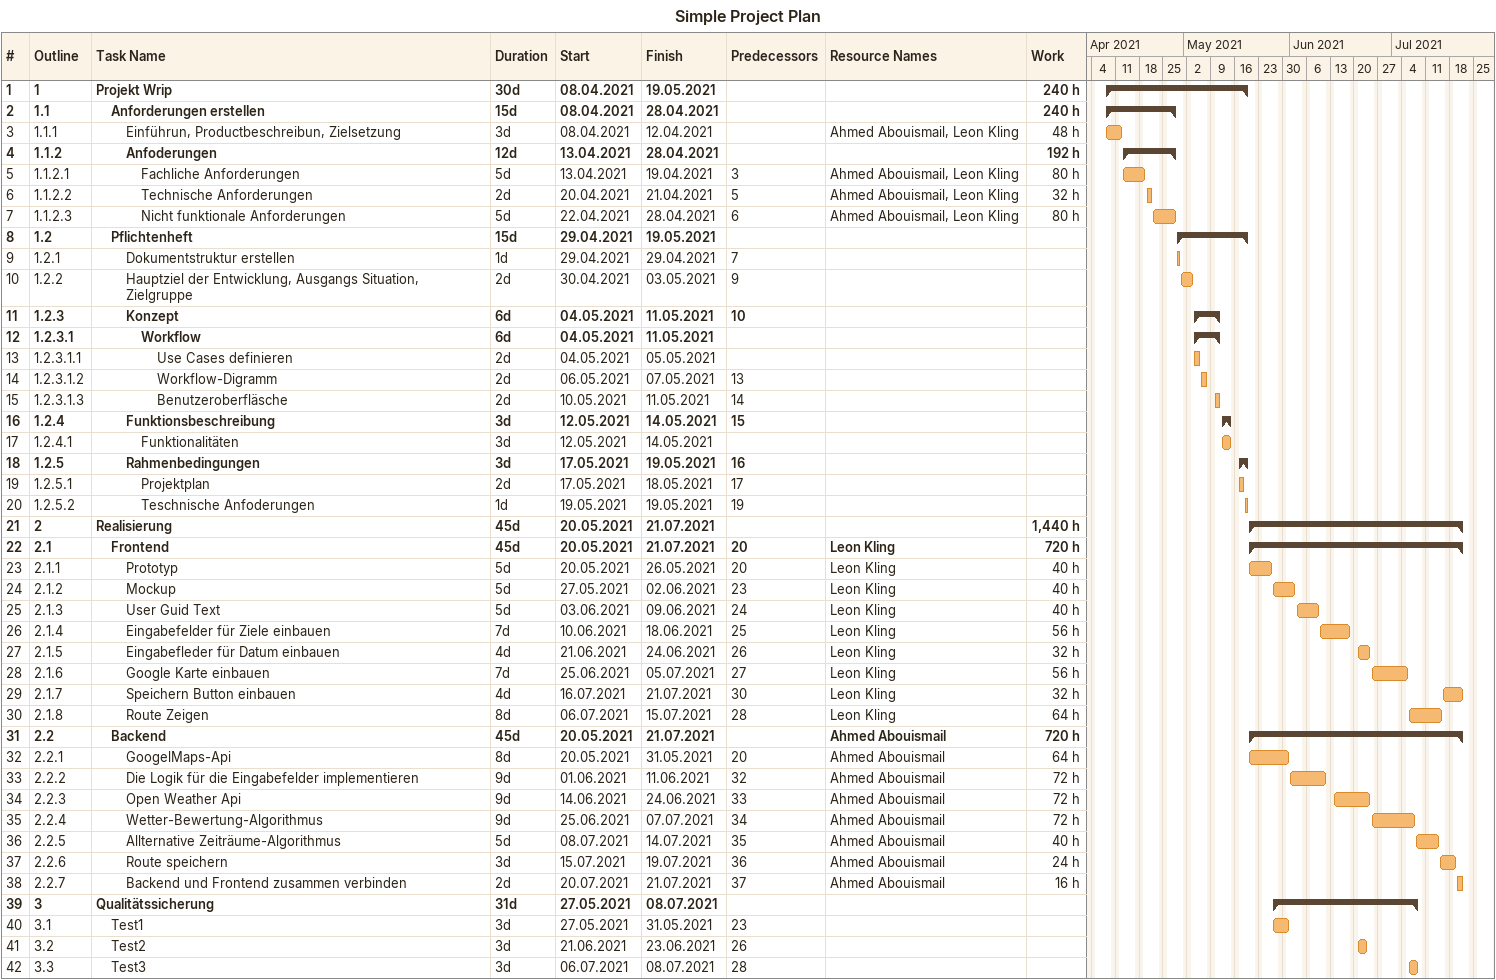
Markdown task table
Simple Project Plan

| ID | WBS | Task | Duration | Start | Finish | Predecessors | Resources | Work (h) |
|---|---|---|---|---|---|---|---|---|
| 1 | 1 | **Projekt Wrip** | 30d | 2021-04-08 | 2021-05-19 |  |  | 240 |
| 2 | 1.1 | **Anforderungen erstellen** | 15d | 2021-04-08 | 2021-04-28 |  |  | 240 |
| 3 | 1.1.1 | Einführun, Productbeschreibun, Zielsetzung | 3d | 2021-04-08 | 2021-04-12 |  | Ahmed Abouismail, Leon Kling | 48 |
| 4 | 1.1.2 | **Anfoderungen** | 12d | 2021-04-13 | 2021-04-28 |  |  | 192 |
| 5 | 1.1.2.1 | Fachliche Anforderungen | 5d | 2021-04-13 | 2021-04-19 | 3 | Ahmed Abouismail, Leon Kling | 80 |
| 6 | 1.1.2.2 | Technische Anforderungen | 2d | 2021-04-20 | 2021-04-21 | 5 | Ahmed Abouismail, Leon Kling | 32 |
| 7 | 1.1.2.3 | Nicht funktionale Anforderungen | 5d | 2021-04-22 | 2021-04-28 | 6 | Ahmed Abouismail, Leon Kling | 80 |
| 8 | 1.2 | **Pflichtenheft** | 15d | 2021-04-29 | 2021-05-19 |  |  |  |
| 9 | 1.2.1 | Dokumentstruktur erstellen | 1d | 2021-04-29 | 2021-04-29 | 7 |  |  |
| 10 | 1.2.2 | Hauptziel der Entwicklung, Ausgangs Situation, Zielgruppe | 2d | 2021-04-30 | 2021-05-03 | 9 |  |  |
| 11 | 1.2.3 | **Konzept** | 6d | 2021-05-04 | 2021-05-11 | 10 |  |  |
| 12 | 1.2.3.1 | **Workflow** | 6d | 2021-05-04 | 2021-05-11 |  |  |  |
| 13 | 1.2.3.1.1 | Use Cases definieren | 2d | 2021-05-04 | 2021-05-05 |  |  |  |
| 14 | 1.2.3.1.2 | Workflow-Digramm | 2d | 2021-05-06 | 2021-05-07 | 13 |  |  |
| 15 | 1.2.3.1.3 | Benutzeroberfläsche | 2d | 2021-05-10 | 2021-05-11 | 14 |  |  |
| 16 | 1.2.4 | **Funktionsbeschreibung** | 3d | 2021-05-12 | 2021-05-14 | 15 |  |  |
| 17 | 1.2.4.1 | Funktionalitäten | 3d | 2021-05-12 | 2021-05-14 |  |  |  |
| 18 | 1.2.5 | **Rahmenbedingungen** | 3d | 2021-05-17 | 2021-05-19 | 16 |  |  |
| 19 | 1.2.5.1 | Projektplan | 2d | 2021-05-17 | 2021-05-18 | 17 |  |  |
| 20 | 1.2.5.2 | Teschnische Anfoderungen | 1d | 2021-05-19 | 2021-05-19 | 19 |  |  |
| 21 | 2 | **Realisierung** | 45d | 2021-05-20 | 2021-07-21 |  |  | 1440 |
| 22 | 2.1 | **Frontend** | 45d | 2021-05-20 | 2021-07-21 | 20 | Leon Kling | 720 |
| 23 | 2.1.1 | Prototyp | 5d | 2021-05-20 | 2021-05-26 | 20 | Leon Kling | 40 |
| 24 | 2.1.2 | Mockup | 5d | 2021-05-27 | 2021-06-02 | 23 | Leon Kling | 40 |
| 25 | 2.1.3 | User Guid Text | 5d | 2021-06-03 | 2021-06-09 | 24 | Leon Kling | 40 |
| 26 | 2.1.4 | Eingabefelder für Ziele einbauen | 7d | 2021-06-10 | 2021-06-18 | 25 | Leon Kling | 56 |
| 27 | 2.1.5 | Eingabefleder für Datum einbauen | 4d | 2021-06-21 | 2021-06-24 | 26 | Leon Kling | 32 |
| 28 | 2.1.6 | Google Karte einbauen | 7d | 2021-06-25 | 2021-07-05 | 27 | Leon Kling | 56 |
| 29 | 2.1.7 | Speichern Button einbauen | 4d | 2021-07-16 | 2021-07-21 | 30 | Leon Kling | 32 |
| 30 | 2.1.8 | Route Zeigen | 8d | 2021-07-06 | 2021-07-15 | 28 | Leon Kling | 64 |
| 31 | 2.2 | **Backend** | 45d | 2021-05-20 | 2021-07-21 |  | Ahmed Abouismail | 720 |
| 32 | 2.2.1 | GoogelMaps-Api | 8d | 2021-05-20 | 2021-05-31 | 20 | Ahmed Abouismail | 64 |
| 33 | 2.2.2 | Die Logik für die Eingabefelder implementieren | 9d | 2021-06-01 | 2021-06-11 | 32 | Ahmed Abouismail | 72 |
| 34 | 2.2.3 | Open Weather Api | 9d | 2021-06-14 | 2021-06-24 | 33 | Ahmed Abouismail | 72 |
| 35 | 2.2.4 | Wetter-Bewertung-Algorithmus | 9d | 2021-06-25 | 2021-07-07 | 34 | Ahmed Abouismail | 72 |
| 36 | 2.2.5 | Allternative Zeiträume-Algorithmus | 5d | 2021-07-08 | 2021-07-14 | 35 | Ahmed Abouismail | 40 |
| 37 | 2.2.6 | Route speichern | 3d | 2021-07-15 | 2021-07-19 | 36 | Ahmed Abouismail | 24 |
| 38 | 2.2.7 | Backend und Frontend zusammen verbinden | 2d | 2021-07-20 | 2021-07-21 | 37 | Ahmed Abouismail | 16 |
| 39 | 3 | **Qualitätssicherung** | 31d | 2021-05-27 | 2021-07-08 |  |  |  |
| 40 | 3.1 | Test1 | 3d | 2021-05-27 | 2021-05-31 | 23 |  |  |
| 41 | 3.2 | Test2 | 3d | 2021-06-21 | 2021-06-23 | 26 |  |  |
| 42 | 3.3 | Test3 | 3d | 2021-07-06 | 2021-07-08 | 28 |  |  |
